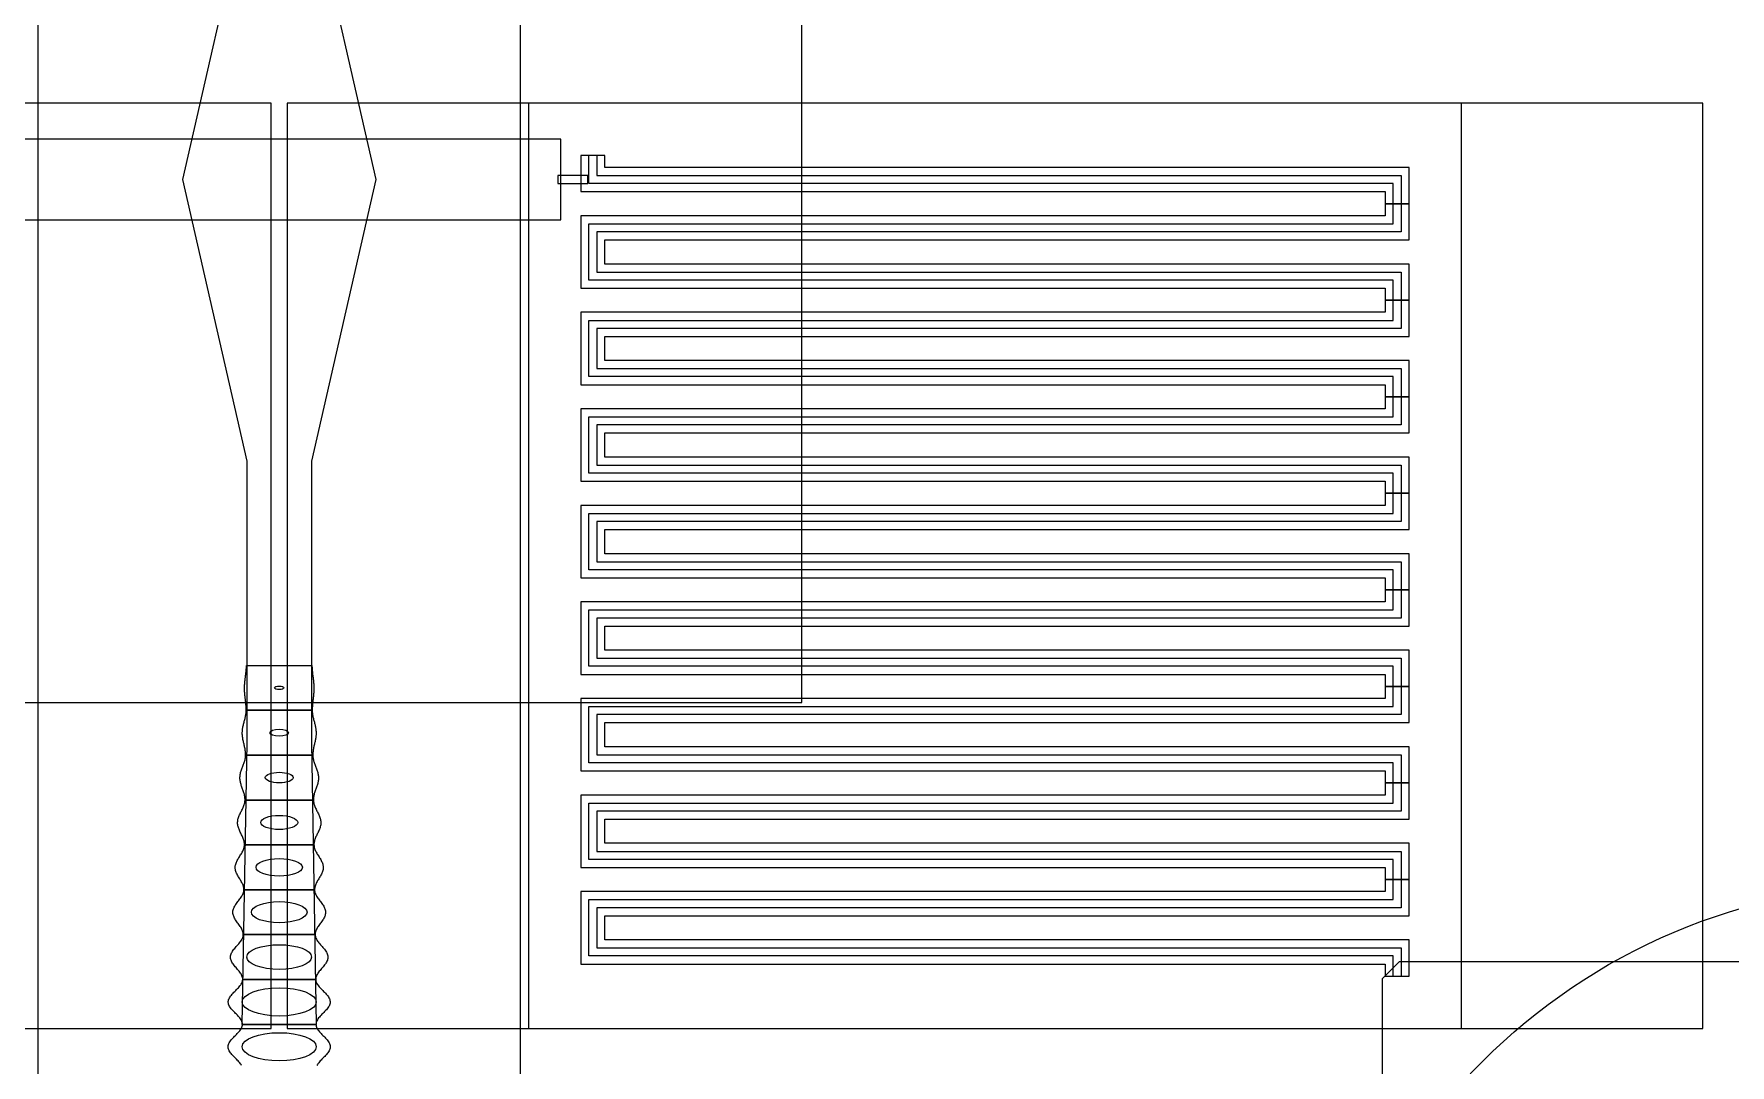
# Model space of a CAD drawing. Extents: x -31.3 to 30.7, y -85.2 to 0.8.
# Drawn here: x -3.35 to 17.74, y -51.66 to -38.84 of the extents above; entities that cross this region are included whole.
import ezdxf

# ---------------------------------------------------------------- set-up
doc = ezdxf.new("R2010")
doc.units = 0

msp = doc.modelspace()

# ---------------------------------------------------------------- linework, layer by layer
at = {"layer": 'cure'}
for points in [[(-3.3, -61.1868), (2.7, -61.1868), (2.7, 0.8132), (-3.3, 0.8132)], [(2.8, -51.2), (14.4, -51.2), (14.4, -39.7), (2.8, -39.7)]]:
    msp.add_lwpolyline(points, close=True, dxfattribs=at)
at = {"layer": 'M1_LD'}
msp.add_circle((19.964, -56.914), 7.5, dxfattribs=at)
at = {"layer": 'M1_Neg'}
for points in [[(-0.7596, -51.15), (-0.7, -47.65), (-0.7, -44.15), (-1.5, -40.65), (-0.7, -37.15), (-0.45, -27.15), (-0.15, -27.15), (0.1, -37.15), (0.9, -40.65), (0.1, -44.15), (0.1, -47.65), (0.1596, -51.15)], [(-3.8, -41.15), (3.2, -41.15), (3.2, -40.15), (-3.8, -40.15)], [(3.45, -40.35), (3.45, -40.8), (13.45, -40.8), (13.45, -40.95), (13.75, -40.95), (13.75, -40.5), (3.75, -40.5), (3.75, -40.35)], [(3.1625, -40.7), (3.5375, -40.7), (3.5375, -40.6), (3.1625, -40.6)], [(13.45, -40.95), (13.45, -41.1), (3.45, -41.1), (3.45, -42), (13.45, -42), (13.45, -42.15), (13.75, -42.15), (13.75, -41.7), (3.75, -41.7), (3.75, -41.4), (13.75, -41.4), (13.75, -40.95)], [(13.45, -42.15), (13.45, -42.3), (3.45, -42.3), (3.45, -43.2), (13.45, -43.2), (13.45, -43.35), (13.75, -43.35), (13.75, -42.9), (3.75, -42.9), (3.75, -42.6), (13.75, -42.6), (13.75, -42.15)], [(13.45, -43.35), (13.45, -43.5), (3.45, -43.5), (3.45, -44.4), (13.45, -44.4), (13.45, -44.55), (13.75, -44.55), (13.75, -44.1), (3.75, -44.1), (3.75, -43.8), (13.75, -43.8), (13.75, -43.35)], [(13.45, -44.55), (13.45, -44.7), (3.45, -44.7), (3.45, -45.6), (13.45, -45.6), (13.45, -45.75), (13.75, -45.75), (13.75, -45.3), (3.75, -45.3), (3.75, -45), (13.75, -45), (13.75, -44.55)], [(13.45, -45.75), (13.45, -45.9), (3.45, -45.9), (3.45, -46.8), (13.45, -46.8), (13.45, -46.95), (13.75, -46.95), (13.75, -46.5), (3.75, -46.5), (3.75, -46.2), (13.75, -46.2), (13.75, -45.75)], [(-0.7107, -47.2468), (-0.7108, -47.2354), (-0.711, -47.224), (-0.7113, -47.2127), (-0.7119, -47.2013), (-0.7126, -47.1899), (-0.7134, -47.1785), (-0.7144, -47.1671), (-0.7155, -47.1558), (-0.7167, -47.1444), (-0.718, -47.133), (-0.7193, -47.1216), (-0.7206, -47.1102), (-0.722, -47.0989), (-0.7233, -47.0875), (-0.7246, -47.0761), (-0.7258, -47.0647), (-0.727, -47.0533), (-0.728, -47.042), (-0.7289, -47.0306), (-0.7297, -47.0192), (-0.7303, -47.0078), (-0.7308, -46.9964), (-0.7311, -46.9851), (-0.7312, -46.9737), (-0.7311, -46.9623), (-0.7309, -46.9509), (-0.7304, -46.9396), (-0.7298, -46.9282), (-0.729, -46.9168), (-0.7281, -46.9054), (-0.7271, -46.894), (-0.7259, -46.8827), (-0.7246, -46.8713), (-0.7232, -46.8599), (-0.7218, -46.8485), (-0.7203, -46.8371), (-0.7188, -46.8258), (-0.7173, -46.8144), (-0.7158, -46.803), (-0.7144, -46.7916), (-0.7131, -46.7802), (-0.7119, -46.7689), (-0.7107, -46.7575), (-0.7097, -46.7461), (-0.7089, -46.7347), (-0.7082, -46.7233), (-0.7077, -46.712), (-0.7073, -46.7006), (-0.7072, -46.6892), (0.1072, -46.6892), (0.1073, -46.7006), (0.1077, -46.712), (0.1082, -46.7233), (0.1089, -46.7347), (0.1097, -46.7461), (0.1107, -46.7575), (0.1119, -46.7689), (0.1131, -46.7802), (0.1144, -46.7916), (0.1158, -46.803), (0.1173, -46.8144), (0.1188, -46.8258), (0.1203, -46.8371), (0.1218, -46.8485), (0.1232, -46.8599), (0.1246, -46.8713), (0.1259, -46.8827), (0.1271, -46.894), (0.1281, -46.9054), (0.129, -46.9168), (0.1298, -46.9282), (0.1304, -46.9396), (0.1309, -46.9509), (0.1311, -46.9623), (0.1312, -46.9737), (0.1311, -46.9851), (0.1308, -46.9964), (0.1303, -47.0078), (0.1297, -47.0192), (0.1289, -47.0306), (0.128, -47.042), (0.127, -47.0533), (0.1258, -47.0647), (0.1246, -47.0761), (0.1233, -47.0875), (0.122, -47.0989), (0.1206, -47.1102), (0.1193, -47.1216), (0.118, -47.133), (0.1167, -47.1444), (0.1155, -47.1558), (0.1144, -47.1671), (0.1134, -47.1785), (0.1126, -47.1899), (0.1119, -47.2013), (0.1113, -47.2127), (0.111, -47.224), (0.1108, -47.2354), (0.1107, -47.2468)], [(13.45, -46.95), (13.45, -47.1), (3.45, -47.1), (3.45, -48), (13.45, -48), (13.45, -48.15), (13.75, -48.15), (13.75, -47.7), (3.75, -47.7), (3.75, -47.4), (13.75, -47.4), (13.75, -46.95)], [(-0.7179, -47.8044), (-0.7179, -47.793), (-0.7183, -47.7816), (-0.7191, -47.7703), (-0.7202, -47.7589), (-0.7216, -47.7475), (-0.7233, -47.7361), (-0.7252, -47.7247), (-0.7274, -47.7134), (-0.7298, -47.702), (-0.7323, -47.6906), (-0.735, -47.6792), (-0.7377, -47.6678), (-0.7404, -47.6565), (-0.743, -47.6451), (-0.7456, -47.6337), (-0.7481, -47.6223), (-0.7504, -47.6109), (-0.7524, -47.5996), (-0.7543, -47.5882), (-0.7558, -47.5768), (-0.7571, -47.5654), (-0.758, -47.554), (-0.7586, -47.5427), (-0.7588, -47.5313), (-0.7587, -47.5199), (-0.7581, -47.5085), (-0.7573, -47.4972), (-0.7561, -47.4858), (-0.7545, -47.4744), (-0.7527, -47.463), (-0.7505, -47.4516), (-0.7482, -47.4403), (-0.7456, -47.4289), (-0.7428, -47.4175), (-0.74, -47.4061), (-0.737, -47.3947), (-0.734, -47.3834), (-0.731, -47.372), (-0.7281, -47.3606), (-0.7253, -47.3492), (-0.7226, -47.3378), (-0.7201, -47.3265), (-0.7179, -47.3151), (-0.7159, -47.3037), (-0.7142, -47.2923), (-0.7128, -47.2809), (-0.7118, -47.2696), (-0.7111, -47.2582), (-0.7107, -47.2468), (0.1107, -47.2468), (0.1111, -47.2582), (0.1118, -47.2696), (0.1128, -47.2809), (0.1142, -47.2923), (0.1159, -47.3037), (0.1179, -47.3151), (0.1201, -47.3265), (0.1226, -47.3378), (0.1253, -47.3492), (0.1281, -47.3606), (0.131, -47.372), (0.134, -47.3834), (0.137, -47.3947), (0.14, -47.4061), (0.1428, -47.4175), (0.1456, -47.4289), (0.1482, -47.4403), (0.1505, -47.4516), (0.1527, -47.463), (0.1545, -47.4744), (0.1561, -47.4858), (0.1573, -47.4972), (0.1581, -47.5085), (0.1587, -47.5199), (0.1588, -47.5313), (0.1586, -47.5427), (0.158, -47.554), (0.1571, -47.5654), (0.1558, -47.5768), (0.1543, -47.5882), (0.1524, -47.5996), (0.1504, -47.6109), (0.1481, -47.6223), (0.1456, -47.6337), (0.143, -47.6451), (0.1404, -47.6565), (0.1377, -47.6678), (0.135, -47.6792), (0.1323, -47.6906), (0.1298, -47.702), (0.1274, -47.7134), (0.1252, -47.7247), (0.1233, -47.7361), (0.1216, -47.7475), (0.1202, -47.7589), (0.1191, -47.7703), (0.1183, -47.7816), (0.1179, -47.793), (0.1179, -47.8044)], [(-0.7251, -48.362), (-0.7252, -48.3506), (-0.7259, -48.3392), (-0.7271, -48.3279), (-0.7288, -48.3165), (-0.7309, -48.3051), (-0.7336, -48.2937), (-0.7366, -48.2823), (-0.7399, -48.271), (-0.7436, -48.2596), (-0.7474, -48.2482), (-0.7515, -48.2368), (-0.7556, -48.2254), (-0.7597, -48.2141), (-0.7638, -48.2027), (-0.7677, -48.1913), (-0.7715, -48.1799), (-0.775, -48.1685), (-0.7782, -48.1572), (-0.781, -48.1458), (-0.7834, -48.1344), (-0.7854, -48.123), (-0.7868, -48.1116), (-0.7878, -48.1003), (-0.7882, -48.0889), (-0.788, -48.0775), (-0.7873, -48.0661), (-0.7861, -48.0548), (-0.7843, -48.0434), (-0.7821, -48.032), (-0.7794, -48.0206), (-0.7763, -48.0092), (-0.7728, -47.9979), (-0.769, -47.9865), (-0.7649, -47.9751), (-0.7607, -47.9637), (-0.7563, -47.9523), (-0.7519, -47.941), (-0.7475, -47.9296), (-0.7432, -47.9182), (-0.7391, -47.9068), (-0.7351, -47.8954), (-0.7315, -47.8841), (-0.7282, -47.8727), (-0.7252, -47.8613), (-0.7228, -47.8499), (-0.7208, -47.8385), (-0.7193, -47.8272), (-0.7183, -47.8158), (-0.7179, -47.8044), (0.1179, -47.8044), (0.1183, -47.8158), (0.1193, -47.8272), (0.1208, -47.8385), (0.1228, -47.8499), (0.1252, -47.8613), (0.1282, -47.8727), (0.1315, -47.8841), (0.1351, -47.8954), (0.1391, -47.9068), (0.1432, -47.9182), (0.1475, -47.9296), (0.1519, -47.941), (0.1563, -47.9523), (0.1607, -47.9637), (0.1649, -47.9751), (0.169, -47.9865), (0.1728, -47.9979), (0.1763, -48.0092), (0.1794, -48.0206), (0.1821, -48.032), (0.1843, -48.0434), (0.1861, -48.0548), (0.1873, -48.0661), (0.188, -48.0775), (0.1882, -48.0889), (0.1878, -48.1003), (0.1868, -48.1116), (0.1854, -48.123), (0.1834, -48.1344), (0.181, -48.1458), (0.1782, -48.1572), (0.175, -48.1685), (0.1715, -48.1799), (0.1677, -48.1913), (0.1638, -48.2027), (0.1597, -48.2141), (0.1556, -48.2254), (0.1515, -48.2368), (0.1474, -48.2482), (0.1436, -48.2596), (0.1399, -48.271), (0.1366, -48.2823), (0.1336, -48.2937), (0.1309, -48.3051), (0.1288, -48.3165), (0.1271, -48.3279), (0.1259, -48.3392), (0.1252, -48.3506), (0.1251, -48.362)], [(13.45, -48.15), (13.45, -48.3), (3.45, -48.3), (3.45, -49.2), (13.45, -49.2), (13.45, -49.35), (13.75, -49.35), (13.75, -48.9), (3.75, -48.9), (3.75, -48.6), (13.75, -48.6), (13.75, -48.15)], [(-0.7322, -48.9196), (-0.7324, -48.9082), (-0.7334, -48.8968), (-0.735, -48.8855), (-0.7373, -48.8741), (-0.7403, -48.8627), (-0.7439, -48.8513), (-0.7479, -48.8399), (-0.7525, -48.8286), (-0.7574, -48.8172), (-0.7626, -48.8058), (-0.768, -48.7944), (-0.7735, -48.783), (-0.779, -48.7717), (-0.7845, -48.7603), (-0.7898, -48.7489), (-0.7949, -48.7375), (-0.7996, -48.7261), (-0.8039, -48.7148), (-0.8077, -48.7034), (-0.811, -48.692), (-0.8137, -48.6806), (-0.8156, -48.6692), (-0.8169, -48.6579), (-0.8175, -48.6465), (-0.8174, -48.6351), (-0.8165, -48.6237), (-0.8149, -48.6124), (-0.8126, -48.601), (-0.8097, -48.5896), (-0.8061, -48.5782), (-0.802, -48.5668), (-0.7974, -48.5555), (-0.7924, -48.5441), (-0.7871, -48.5327), (-0.7814, -48.5213), (-0.7757, -48.5099), (-0.7698, -48.4986), (-0.764, -48.4872), (-0.7583, -48.4758), (-0.7528, -48.4644), (-0.7476, -48.453), (-0.7428, -48.4417), (-0.7385, -48.4303), (-0.7346, -48.4189), (-0.7314, -48.4075), (-0.7287, -48.3961), (-0.7268, -48.3848), (-0.7256, -48.3734), (-0.7251, -48.362), (0.1251, -48.362), (0.1256, -48.3734), (0.1268, -48.3848), (0.1287, -48.3961), (0.1314, -48.4075), (0.1346, -48.4189), (0.1385, -48.4303), (0.1428, -48.4417), (0.1476, -48.453), (0.1528, -48.4644), (0.1583, -48.4758), (0.164, -48.4872), (0.1698, -48.4986), (0.1757, -48.5099), (0.1814, -48.5213), (0.1871, -48.5327), (0.1924, -48.5441), (0.1974, -48.5555), (0.202, -48.5668), (0.2061, -48.5782), (0.2097, -48.5896), (0.2126, -48.601), (0.2149, -48.6124), (0.2165, -48.6237), (0.2174, -48.6351), (0.2175, -48.6465), (0.2169, -48.6579), (0.2156, -48.6692), (0.2137, -48.6806), (0.211, -48.692), (0.2077, -48.7034), (0.2039, -48.7148), (0.1996, -48.7261), (0.1949, -48.7375), (0.1898, -48.7489), (0.1845, -48.7603), (0.179, -48.7717), (0.1735, -48.783), (0.168, -48.7944), (0.1626, -48.8058), (0.1574, -48.8172), (0.1525, -48.8286), (0.1479, -48.8399), (0.1439, -48.8513), (0.1403, -48.8627), (0.1373, -48.8741), (0.135, -48.8855), (0.1334, -48.8968), (0.1324, -48.9082), (0.1322, -48.9196)], [(-0.7394, -49.4772), (-0.7397, -49.4658), (-0.7409, -49.4544), (-0.743, -49.4431), (-0.7459, -49.4317), (-0.7497, -49.4203), (-0.7541, -49.4089), (-0.7593, -49.3975), (-0.765, -49.3862), (-0.7711, -49.3748), (-0.7777, -49.3634), (-0.7845, -49.352), (-0.7914, -49.3406), (-0.7984, -49.3293), (-0.8053, -49.3179), (-0.8119, -49.3065), (-0.8183, -49.2951), (-0.8242, -49.2837), (-0.8297, -49.2724), (-0.8345, -49.261), (-0.8386, -49.2496), (-0.8419, -49.2382), (-0.8445, -49.2268), (-0.8461, -49.2155), (-0.8469, -49.2041), (-0.8467, -49.1927), (-0.8457, -49.1813), (-0.8437, -49.17), (-0.8409, -49.1586), (-0.8373, -49.1472), (-0.8329, -49.1358), (-0.8278, -49.1244), (-0.8221, -49.1131), (-0.8158, -49.1017), (-0.8092, -49.0903), (-0.8022, -49.0789), (-0.795, -49.0675), (-0.7878, -49.0562), (-0.7805, -49.0448), (-0.7734, -49.0334), (-0.7666, -49.022), (-0.7601, -49.0106), (-0.7542, -48.9993), (-0.7487, -48.9879), (-0.744, -48.9765), (-0.7399, -48.9651), (-0.7367, -48.9537), (-0.7343, -48.9424), (-0.7328, -48.931), (-0.7322, -48.9196), (0.1322, -48.9196), (0.1328, -48.931), (0.1343, -48.9424), (0.1367, -48.9537), (0.1399, -48.9651), (0.144, -48.9765), (0.1487, -48.9879), (0.1542, -48.9993), (0.1601, -49.0106), (0.1666, -49.022), (0.1734, -49.0334), (0.1805, -49.0448), (0.1878, -49.0562), (0.195, -49.0675), (0.2022, -49.0789), (0.2092, -49.0903), (0.2158, -49.1017), (0.2221, -49.1131), (0.2278, -49.1244), (0.2329, -49.1358), (0.2373, -49.1472), (0.2409, -49.1586), (0.2437, -49.17), (0.2457, -49.1813), (0.2467, -49.1927), (0.2469, -49.2041), (0.2461, -49.2155), (0.2445, -49.2268), (0.2419, -49.2382), (0.2386, -49.2496), (0.2345, -49.261), (0.2297, -49.2724), (0.2242, -49.2837), (0.2183, -49.2951), (0.2119, -49.3065), (0.2053, -49.3179), (0.1984, -49.3293), (0.1914, -49.3406), (0.1845, -49.352), (0.1777, -49.3634), (0.1711, -49.3748), (0.165, -49.3862), (0.1593, -49.3975), (0.1541, -49.4089), (0.1497, -49.4203), (0.1459, -49.4317), (0.143, -49.4431), (0.1409, -49.4544), (0.1397, -49.4658), (0.1394, -49.4772)], [(13.45, -49.35), (13.45, -49.5), (3.45, -49.5), (3.45, -50.4), (13.45, -50.4), (13.45, -50.55), (13.75, -50.55), (13.75, -50.1), (3.75, -50.1), (3.75, -49.8), (13.75, -49.8), (13.75, -49.35)], [(-0.7465, -50.0348), (-0.7469, -50.0234), (-0.7484, -50.012), (-0.751, -50.0007), (-0.7545, -49.9893), (-0.759, -49.9779), (-0.7644, -49.9665), (-0.7706, -49.9551), (-0.7775, -49.9438), (-0.7849, -49.9324), (-0.7928, -49.921), (-0.801, -49.9096), (-0.8093, -49.8982), (-0.8177, -49.8869), (-0.826, -49.8755), (-0.834, -49.8641), (-0.8417, -49.8527), (-0.8489, -49.8413), (-0.8554, -49.83), (-0.8612, -49.8186), (-0.8662, -49.8072), (-0.8702, -49.7958), (-0.8733, -49.7844), (-0.8753, -49.7731), (-0.8763, -49.7617), (-0.8761, -49.7503), (-0.8749, -49.7389), (-0.8726, -49.7276), (-0.8692, -49.7162), (-0.8649, -49.7048), (-0.8596, -49.6934), (-0.8535, -49.682), (-0.8467, -49.6707), (-0.8392, -49.6593), (-0.8313, -49.6479), (-0.8229, -49.6365), (-0.8144, -49.6251), (-0.8057, -49.6138), (-0.797, -49.6024), (-0.7885, -49.591), (-0.7804, -49.5796), (-0.7727, -49.5682), (-0.7655, -49.5569), (-0.759, -49.5455), (-0.7533, -49.5341), (-0.7485, -49.5227), (-0.7447, -49.5113), (-0.7418, -49.5), (-0.7401, -49.4886), (-0.7394, -49.4772), (0.1394, -49.4772), (0.1401, -49.4886), (0.1418, -49.5), (0.1447, -49.5113), (0.1485, -49.5227), (0.1533, -49.5341), (0.159, -49.5455), (0.1655, -49.5569), (0.1727, -49.5682), (0.1804, -49.5796), (0.1885, -49.591), (0.197, -49.6024), (0.2057, -49.6138), (0.2144, -49.6251), (0.2229, -49.6365), (0.2313, -49.6479), (0.2392, -49.6593), (0.2467, -49.6707), (0.2535, -49.682), (0.2596, -49.6934), (0.2649, -49.7048), (0.2692, -49.7162), (0.2726, -49.7276), (0.2749, -49.7389), (0.2761, -49.7503), (0.2763, -49.7617), (0.2753, -49.7731), (0.2733, -49.7844), (0.2702, -49.7958), (0.2662, -49.8072), (0.2612, -49.8186), (0.2554, -49.83), (0.2489, -49.8413), (0.2417, -49.8527), (0.234, -49.8641), (0.226, -49.8755), (0.2177, -49.8869), (0.2093, -49.8982), (0.201, -49.9096), (0.1928, -49.921), (0.1849, -49.9324), (0.1775, -49.9438), (0.1706, -49.9551), (0.1644, -49.9665), (0.159, -49.9779), (0.1545, -49.9893), (0.151, -50.0007), (0.1484, -50.012), (0.1469, -50.0234), (0.1465, -50.0348)], [(-0.7537, -50.5924), (-0.7542, -50.581), (-0.7559, -50.5696), (-0.7589, -50.5583), (-0.7631, -50.5469), (-0.7684, -50.5355), (-0.7747, -50.5241), (-0.782, -50.5127), (-0.79, -50.5014), (-0.7987, -50.49), (-0.8079, -50.4786), (-0.8175, -50.4672), (-0.8272, -50.4558), (-0.8371, -50.4445), (-0.8467, -50.4331), (-0.8562, -50.4217), (-0.8651, -50.4103), (-0.8735, -50.3989), (-0.8812, -50.3876), (-0.8879, -50.3762), (-0.8938, -50.3648), (-0.8985, -50.3534), (-0.9021, -50.342), (-0.9045, -50.3307), (-0.9056, -50.3193), (-0.9055, -50.3079), (-0.904, -50.2965), (-0.9014, -50.2852), (-0.8975, -50.2738), (-0.8924, -50.2624), (-0.8863, -50.251), (-0.8793, -50.2396), (-0.8713, -50.2283), (-0.8626, -50.2169), (-0.8534, -50.2055), (-0.8437, -50.1941), (-0.8337, -50.1827), (-0.8236, -50.1714), (-0.8135, -50.16), (-0.8037, -50.1486), (-0.7942, -50.1372), (-0.7852, -50.1258), (-0.7768, -50.1145), (-0.7693, -50.1031), (-0.7627, -50.0917), (-0.7571, -50.0803), (-0.7527, -50.0689), (-0.7494, -50.0576), (-0.7473, -50.0462), (-0.7465, -50.0348), (0.1465, -50.0348), (0.1473, -50.0462), (0.1494, -50.0576), (0.1527, -50.0689), (0.1571, -50.0803), (0.1627, -50.0917), (0.1693, -50.1031), (0.1768, -50.1145), (0.1852, -50.1258), (0.1942, -50.1372), (0.2037, -50.1486), (0.2135, -50.16), (0.2236, -50.1714), (0.2337, -50.1827), (0.2437, -50.1941), (0.2534, -50.2055), (0.2626, -50.2169), (0.2713, -50.2283), (0.2793, -50.2396), (0.2863, -50.251), (0.2924, -50.2624), (0.2975, -50.2738), (0.3014, -50.2852), (0.304, -50.2965), (0.3055, -50.3079), (0.3056, -50.3193), (0.3045, -50.3307), (0.3021, -50.342), (0.2985, -50.3534), (0.2938, -50.3648), (0.2879, -50.3762), (0.2812, -50.3876), (0.2735, -50.3989), (0.2651, -50.4103), (0.2562, -50.4217), (0.2467, -50.4331), (0.2371, -50.4445), (0.2272, -50.4558), (0.2175, -50.4672), (0.2079, -50.4786), (0.1987, -50.49), (0.19, -50.5014), (0.182, -50.5127), (0.1747, -50.5241), (0.1684, -50.5355), (0.1631, -50.5469), (0.1589, -50.5583), (0.1559, -50.5696), (0.1542, -50.581), (0.1537, -50.5924)], [(13.6311, -50.3689), (22.1163, -50.3689), (26.359, -54.6116), (17.6616, -63.309), (13.4189, -59.0663), (13.4189, -50.5811)], [(-0.7573, -51.15), (-0.7579, -51.1386), (-0.76, -51.1272), (-0.7635, -51.1159), (-0.7684, -51.1045), (-0.7746, -51.0931), (-0.7819, -51.0817), (-0.7902, -51.0703), (-0.7995, -51.059), (-0.8095, -51.0476), (-0.8201, -51.0362), (-0.8312, -51.0248), (-0.8425, -51.0134), (-0.8538, -51.0021), (-0.8649, -50.9907), (-0.8758, -50.9793), (-0.8861, -50.9679), (-0.8958, -50.9565), (-0.9046, -50.9452), (-0.9125, -50.9338), (-0.9192, -50.9224), (-0.9247, -50.911), (-0.9289, -50.8996), (-0.9318, -50.8883), (-0.9331, -50.8769), (-0.9331, -50.8655), (-0.9315, -50.8541), (-0.9286, -50.8428), (-0.9242, -50.8314), (-0.9186, -50.82), (-0.9117, -50.8086), (-0.9037, -50.7972), (-0.8947, -50.7859), (-0.8849, -50.7745), (-0.8744, -50.7631), (-0.8634, -50.7517), (-0.8521, -50.7403), (-0.8406, -50.729), (-0.8292, -50.7176), (-0.818, -50.7062), (-0.8073, -50.6948), (-0.7971, -50.6834), (-0.7877, -50.6721), (-0.7792, -50.6607), (-0.7717, -50.6493), (-0.7654, -50.6379), (-0.7604, -50.6265), (-0.7567, -50.6152), (-0.7545, -50.6038), (-0.7537, -50.5924), (0.1537, -50.5924), (0.1545, -50.6038), (0.1567, -50.6152), (0.1604, -50.6265), (0.1654, -50.6379), (0.1717, -50.6493), (0.1792, -50.6607), (0.1877, -50.6721), (0.1971, -50.6834), (0.2073, -50.6948), (0.218, -50.7062), (0.2292, -50.7176), (0.2406, -50.729), (0.2521, -50.7403), (0.2634, -50.7517), (0.2744, -50.7631), (0.2849, -50.7745), (0.2947, -50.7859), (0.3037, -50.7972), (0.3117, -50.8086), (0.3186, -50.82), (0.3242, -50.8314), (0.3286, -50.8428), (0.3315, -50.8541), (0.3331, -50.8655), (0.3331, -50.8769), (0.3318, -50.8883), (0.3289, -50.8996), (0.3247, -50.911), (0.3192, -50.9224), (0.3125, -50.9338), (0.3046, -50.9452), (0.2958, -50.9565), (0.2861, -50.9679), (0.2758, -50.9793), (0.2649, -50.9907), (0.2538, -51.0021), (0.2425, -51.0134), (0.2312, -51.0248), (0.2201, -51.0362), (0.2095, -51.0476), (0.1995, -51.059), (0.1902, -51.0703), (0.1819, -51.0817), (0.1746, -51.0931), (0.1684, -51.1045), (0.1635, -51.1159), (0.16, -51.1272), (0.1579, -51.1386), (0.1573, -51.15)]]:
    msp.add_lwpolyline(points, close=True, dxfattribs=at)
msp.add_lwpolyline([(-0.7687, -51.6621), (-0.7749, -51.6507), (-0.7823, -51.6393), (-0.7907, -51.6279), (-0.8001, -51.6166), (-0.8102, -51.6052), (-0.8209, -51.5938), (-0.832, -51.5824), (-0.8433, -51.571), (-0.8547, -51.5597), (-0.866, -51.5483), (-0.8769, -51.5369), (-0.8873, -51.5255), (-0.897, -51.5141), (-0.906, -51.5028), (-0.9139, -51.4914), (-0.9207, -51.48), (-0.9263, -51.4686), (-0.9306, -51.4572), (-0.9334, -51.4459), (-0.9349, -51.4345), (-0.9349, -51.4231), (-0.9334, -51.4117), (-0.9306, -51.4004), (-0.9263, -51.389), (-0.9207, -51.3776), (-0.9139, -51.3662), (-0.906, -51.3548), (-0.897, -51.3435), (-0.8873, -51.3321), (-0.8769, -51.3207), (-0.866, -51.3093), (-0.8547, -51.2979), (-0.8433, -51.2866), (-0.832, -51.2752), (-0.8209, -51.2638), (-0.8102, -51.2524), (-0.8001, -51.241), (-0.7907, -51.2297), (-0.7823, -51.2183), (-0.7749, -51.2069), (-0.7687, -51.1955), (-0.7638, -51.1841), (-0.7602, -51.1728), (-0.758, -51.1614), (-0.7573, -51.15), (0.1573, -51.15), (0.158, -51.1614), (0.1602, -51.1728), (0.1638, -51.1841), (0.1687, -51.1955), (0.1749, -51.2069), (0.1823, -51.2183), (0.1907, -51.2297), (0.2001, -51.241), (0.2102, -51.2524), (0.2209, -51.2638), (0.232, -51.2752), (0.2433, -51.2866), (0.2547, -51.2979), (0.266, -51.3093), (0.2769, -51.3207), (0.2873, -51.3321), (0.297, -51.3435), (0.306, -51.3548), (0.3139, -51.3662), (0.3207, -51.3776), (0.3263, -51.389), (0.3306, -51.4004), (0.3334, -51.4117), (0.3349, -51.4231), (0.3349, -51.4345), (0.3334, -51.4459), (0.3306, -51.4572), (0.3263, -51.4686), (0.3207, -51.48), (0.3139, -51.4914), (0.306, -51.5028), (0.297, -51.5141), (0.2873, -51.5255), (0.2769, -51.5369), (0.266, -51.5483), (0.2547, -51.5597), (0.2433, -51.571), (0.232, -51.5824), (0.2209, -51.5938), (0.2102, -51.6052), (0.2001, -51.6166), (0.1907, -51.6279), (0.1823, -51.6393), (0.1749, -51.6507), (0.1687, -51.6621)], dxfattribs=at)
at = {"layer": 'M1_Pos_holes'}
for centre, major_axis in [((-0.3, -46.968), (-0.0576, 0)), ((-0.3, -47.5256), (-0.1152, 0)), ((-0.3, -48.0832), (-0.1729, 0)), ((-0.3, -48.6408), (-0.2305, 0)), ((-0.3, -49.1984), (-0.2881, 0)), ((-0.3, -49.756), (-0.3457, 0)), ((-0.3, -50.3136), (-0.4033, 0)), ((-0.3, -50.8712), (-0.4609, 0)), ((-0.3, -51.4288), (-0.4609, 0))]:
    msp.add_ellipse(centre, major_axis=major_axis, ratio=0.3807, dxfattribs=at)
at = {"layer": 'M2_undercutMsk'}
for points in [[(-6.8, -47.15), (6.2, -47.15), (6.2, -34.15), (-6.8, -34.15)], [(-0.4, -39.7), (-18, -39.7), (-18, -51.2), (-0.4, -51.2)], [(-0.2, -51.2), (17.4, -51.2), (17.4, -39.7), (-0.2, -39.7)]]:
    msp.add_lwpolyline(points, close=True, dxfattribs=at)
at = {"layer": 'metal'}
for points in [[(3.45, -40.35), (3.45, -40.8), (13.45, -40.8), (13.45, -40.95), (13.55, -40.95), (13.55, -40.7), (3.55, -40.7), (3.55, -40.35)], [(3.65, -40.35), (3.65, -40.6), (13.65, -40.6), (13.65, -40.95), (13.75, -40.95), (13.75, -40.5), (3.75, -40.5), (3.75, -40.35)], [(13.45, -40.95), (13.45, -41.1), (3.45, -41.1), (3.45, -42), (13.45, -42), (13.45, -42.15), (13.55, -42.15), (13.55, -41.9), (3.55, -41.9), (3.55, -41.2), (13.55, -41.2), (13.55, -40.95)], [(13.65, -40.95), (13.65, -41.3), (3.65, -41.3), (3.65, -41.8), (13.65, -41.8), (13.65, -42.15), (13.75, -42.15), (13.75, -41.7), (3.75, -41.7), (3.75, -41.4), (13.75, -41.4), (13.75, -40.95)], [(13.45, -42.15), (13.45, -42.3), (3.45, -42.3), (3.45, -43.2), (13.45, -43.2), (13.45, -43.35), (13.55, -43.35), (13.55, -43.1), (3.55, -43.1), (3.55, -42.4), (13.55, -42.4), (13.55, -42.15)], [(13.65, -42.15), (13.65, -42.5), (3.65, -42.5), (3.65, -43), (13.65, -43), (13.65, -43.35), (13.75, -43.35), (13.75, -42.9), (3.75, -42.9), (3.75, -42.6), (13.75, -42.6), (13.75, -42.15)], [(13.45, -43.35), (13.45, -43.5), (3.45, -43.5), (3.45, -44.4), (13.45, -44.4), (13.45, -44.55), (13.55, -44.55), (13.55, -44.3), (3.55, -44.3), (3.55, -43.6), (13.55, -43.6), (13.55, -43.35)], [(13.65, -43.35), (13.65, -43.7), (3.65, -43.7), (3.65, -44.2), (13.65, -44.2), (13.65, -44.55), (13.75, -44.55), (13.75, -44.1), (3.75, -44.1), (3.75, -43.8), (13.75, -43.8), (13.75, -43.35)], [(13.45, -44.55), (13.45, -44.7), (3.45, -44.7), (3.45, -45.6), (13.45, -45.6), (13.45, -45.75), (13.55, -45.75), (13.55, -45.5), (3.55, -45.5), (3.55, -44.8), (13.55, -44.8), (13.55, -44.55)], [(13.65, -44.55), (13.65, -44.9), (3.65, -44.9), (3.65, -45.4), (13.65, -45.4), (13.65, -45.75), (13.75, -45.75), (13.75, -45.3), (3.75, -45.3), (3.75, -45), (13.75, -45), (13.75, -44.55)], [(13.45, -45.75), (13.45, -45.9), (3.45, -45.9), (3.45, -46.8), (13.45, -46.8), (13.45, -46.95), (13.55, -46.95), (13.55, -46.7), (3.55, -46.7), (3.55, -46), (13.55, -46), (13.55, -45.75)], [(13.65, -45.75), (13.65, -46.1), (3.65, -46.1), (3.65, -46.6), (13.65, -46.6), (13.65, -46.95), (13.75, -46.95), (13.75, -46.5), (3.75, -46.5), (3.75, -46.2), (13.75, -46.2), (13.75, -45.75)], [(13.45, -46.95), (13.45, -47.1), (3.45, -47.1), (3.45, -48), (13.45, -48), (13.45, -48.15), (13.55, -48.15), (13.55, -47.9), (3.55, -47.9), (3.55, -47.2), (13.55, -47.2), (13.55, -46.95)], [(13.65, -46.95), (13.65, -47.3), (3.65, -47.3), (3.65, -47.8), (13.65, -47.8), (13.65, -48.15), (13.75, -48.15), (13.75, -47.7), (3.75, -47.7), (3.75, -47.4), (13.75, -47.4), (13.75, -46.95)], [(13.45, -48.15), (13.45, -48.3), (3.45, -48.3), (3.45, -49.2), (13.45, -49.2), (13.45, -49.35), (13.55, -49.35), (13.55, -49.1), (3.55, -49.1), (3.55, -48.4), (13.55, -48.4), (13.55, -48.15)], [(13.65, -48.15), (13.65, -48.5), (3.65, -48.5), (3.65, -49), (13.65, -49), (13.65, -49.35), (13.75, -49.35), (13.75, -48.9), (3.75, -48.9), (3.75, -48.6), (13.75, -48.6), (13.75, -48.15)], [(13.45, -49.35), (13.45, -49.5), (3.45, -49.5), (3.45, -50.4), (13.45, -50.4), (13.45, -50.55), (13.55, -50.55), (13.55, -50.3), (3.55, -50.3), (3.55, -49.6), (13.55, -49.6), (13.55, -49.35)], [(13.65, -49.35), (13.65, -49.7), (3.65, -49.7), (3.65, -50.2), (13.65, -50.2), (13.65, -50.55), (13.75, -50.55), (13.75, -50.1), (3.75, -50.1), (3.75, -49.8), (13.75, -49.8), (13.75, -49.35)]]:
    msp.add_lwpolyline(points, close=True, dxfattribs=at)

doc.saveas('drawing.dxf')
